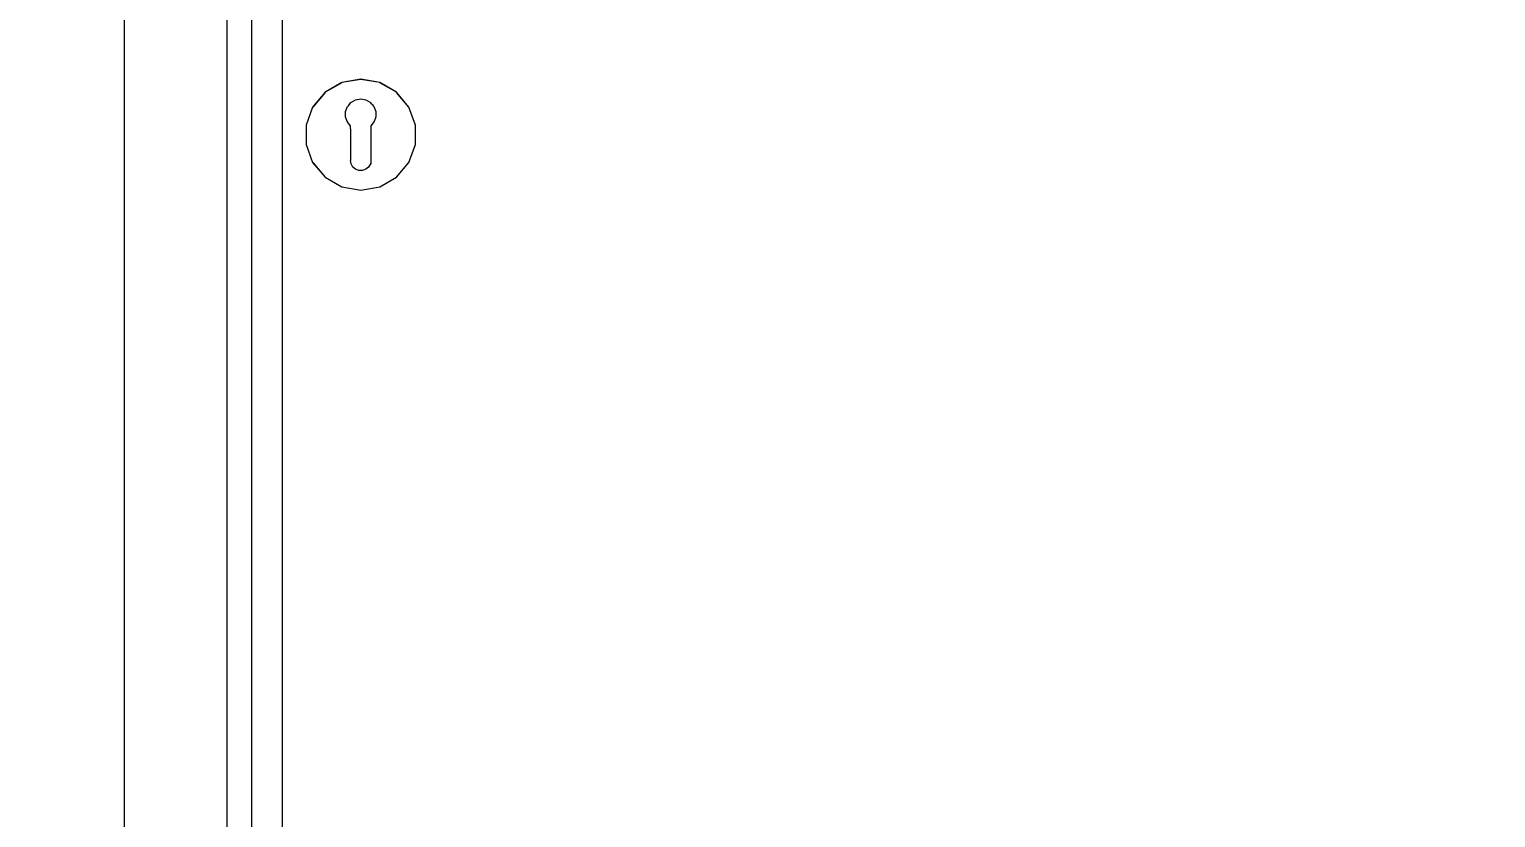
# Model space of a CAD drawing. Header units: millimetres. Extents: x -15634 to 67596, y -3027 to 55843.
# Drawn here: x 11261 to 11974, y 27263 to 27647 of the extents above; entities that cross this region are included whole.
import ezdxf

# ---------------------------------------------------------------- set-up
doc = ezdxf.new("R2010")
doc.units = ezdxf.units.MM
doc.header["$MEASUREMENT"] = 0
doc.set_wipeout_variables(frame=1)
doc.linetypes.add('Wipeout_Contour', pattern=[1000, 0, -1000])
doc.layers.add('Dimensioning - General', color=7, linetype='Continuous')
doc.layers.add('Structural - Bearing', color=7, linetype='Continuous')
for name, color, linetype, lineweight, true_color in [('Dimensioning - General_Pen_No__61', 7, 'Continuous', 20, 0x6a6a6a), ('Dimensioning - General_Pen_No__88', 7, 'Continuous', 20, 0xfd4435), ('Structural - Bearing_Pen_No__82', 7, 'Continuous', 20, 0xaaaaaa)]:
    doc.layers.add(name, color=color, linetype=linetype, lineweight=lineweight, true_color=true_color)
doc.styles.add('GENERATED_STYLE_6', font='calibril.ttf')
doc.dimstyles.new('GENERATED_STYLE__3', dxfattribs={"dimtxt": 195.999997, "dimasz": 106.4, "dimexe": 0.18, "dimexo": 0.0625, "dimgap": 0.09, "dimtad": 1, "dimdec": 0, "dimlfac": 0.1, "dimzin": 0, "dimdsep": 46, "dimtxsty": 'GENERATED_STYLE_6', "dimblk": 'ARROWHEAD_2', "dimblk1": 'ARROWHEAD_2', "dimblk2": 'ARROWHEAD_2', "dimcen": 0.09, "dimse1": 1, "dimse2": 1, "dimclrd": 256, "dimclre": 256, "dimclrt": 256, "dimadec": 0, "dimazin": 0, "dimtfac": 1, "dimtdec": 4, "dimtmove": 0, "dimatfit": 3, "dimfxl": 1, "dimtolj": 1, "dimtzin": 0, "dimarcsym": 0})

# ---------------------------------------------------------------- blocks, each defined once
blk = doc.blocks.new('*D53')
at = {"layer": 'Dimensioning - General_Pen_No__61', "color": 251, "linetype": 'Continuous', "lineweight": 20, "true_color": 0x6a6a6a, "transparency": 16777216}
for p, q in [((27454.43, 29336.02), (27594.43, 29255.19)), ((27629.43, 29295.6), (27419.43, 29295.6)), ((27524.43, 26595.6), (27524.43, 29295.6)), ((27454.43, 26636.02), (27594.43, 26555.19)), ((27629.43, 26595.6), (27419.43, 26595.6))]:
    blk.add_line(p, q, dxfattribs=at)
at = {"layer": 'Dimensioning - General_Pen_No__88', "color": 20, "lineweight": 20, "true_color": 0xfd4435, "transparency": 16777216, "char_height": 196, "attachment_point": 7, "rotation": 90, "style": 'GENERATED_STYLE_6'}
for s, insert in [('\\A1;{\\pql;\\fCalibri Light|b0|i0|c0|p34;20}', (27485.23, 28937.36)), ('\\A1;{\\pql;\\fCalibri Light|b0|i0|c0|p34;270}', (27485.23, 27707.27))]:
    blk.add_mtext(s, dxfattribs=dict(at, insert=insert))
blk = doc.blocks.new('ARROWHEAD_2')
at = {"color": 0, "linetype": 'Continuous', "lineweight": 0}
for p, q in [((-0.3781, -0.655), (0.3781, 0.655)), ((0, 0), (-1, 0))]:
    blk.add_line(p, q, dxfattribs=at)
blk = doc.blocks.new('*D101')
at = {"layer": 'Dimensioning - General_Pen_No__61', "color": 251, "linetype": 'Continuous', "lineweight": 20, "true_color": 0x6a6a6a, "transparency": 16777216}
for p, q in [((28004.43, 29336.02), (28144.43, 29255.19)), ((28179.43, 29295.6), (27969.43, 29295.6)), ((28074.43, 26595.6), (28074.43, 29295.6)), ((28004.43, 26636.02), (28144.43, 26555.19)), ((28179.43, 26595.6), (27969.43, 26595.6))]:
    blk.add_line(p, q, dxfattribs=at)
at = {"layer": 'Dimensioning - General_Pen_No__88', "color": 20, "lineweight": 20, "true_color": 0xfd4435, "transparency": 16777216, "char_height": 196, "attachment_point": 7, "rotation": 90, "style": 'GENERATED_STYLE_6'}
for s, insert in [('\\A1;{\\pql;\\fCalibri Light|b0|i0|c0|p34;20}', (28035.23, 28937.36)), ('\\A1;{\\pql;\\fCalibri Light|b0|i0|c0|p34;270}', (28035.23, 27707.27))]:
    blk.add_mtext(s, dxfattribs=dict(at, insert=insert))
blk = doc.blocks.new('*D129')
at = {"layer": 'Dimensioning - General_Pen_No__61', "color": 251, "linetype": 'Continuous', "lineweight": 20, "true_color": 0x6a6a6a, "transparency": 16777216}
for p, q in [((28554.43, 29536.02), (28694.43, 29455.19)), ((28729.43, 29495.6), (28519.43, 29495.6)), ((28624.43, 26595.6), (28624.43, 29495.6)), ((28554.43, 26636.02), (28694.43, 26555.19)), ((28729.43, 26595.6), (28519.43, 26595.6))]:
    blk.add_line(p, q, dxfattribs=at)
at = {"layer": 'Dimensioning - General_Pen_No__88', "color": 20, "lineweight": 20, "true_color": 0xfd4435, "transparency": 16777216, "insert": (28585.23, 27807.27), "char_height": 196, "attachment_point": 7, "rotation": 90, "style": 'GENERATED_STYLE_6'}
blk.add_mtext('\\A1;{\\pql;\\fCalibri Light|b0|i0|c0|p34;290}', dxfattribs=at)
blk = doc.blocks.new('*D149')
at = {"layer": 'Dimensioning - General_Pen_No__61', "color": 251, "linetype": 'Continuous', "lineweight": 20, "true_color": 0x6a6a6a, "transparency": 16777216}
for p, q in [((34964.93, 29336.02), (35104.93, 29255.19)), ((35139.93, 29295.6), (34929.93, 29295.6)), ((35034.93, 26595.6), (35034.93, 29295.6)), ((34964.93, 26636.02), (35104.93, 26555.19)), ((35139.93, 26595.6), (34929.93, 26595.6))]:
    blk.add_line(p, q, dxfattribs=at)
at = {"layer": 'Dimensioning - General_Pen_No__88', "color": 20, "lineweight": 20, "true_color": 0xfd4435, "transparency": 16777216, "char_height": 196, "attachment_point": 7, "rotation": 90, "style": 'GENERATED_STYLE_6'}
for s, insert in [('\\A1;{\\pql;\\fCalibri Light|b0|i0|c0|p34;20}', (34995.73, 28937.36)), ('\\A1;{\\pql;\\fCalibri Light|b0|i0|c0|p34;270}', (34995.73, 27707.27))]:
    blk.add_mtext(s, dxfattribs=dict(at, insert=insert))
blk = doc.blocks.new('*D197')
at = {"layer": 'Dimensioning - General_Pen_No__61', "color": 251, "linetype": 'Continuous', "lineweight": 20, "true_color": 0x6a6a6a, "transparency": 16777216}
for p, q in [((35514.93, 29336.02), (35654.93, 29255.19)), ((35689.93, 29295.6), (35479.93, 29295.6)), ((35584.93, 26595.6), (35584.93, 29295.6)), ((35514.93, 26636.02), (35654.93, 26555.19)), ((35689.93, 26595.6), (35479.93, 26595.6))]:
    blk.add_line(p, q, dxfattribs=at)
at = {"layer": 'Dimensioning - General_Pen_No__88', "color": 20, "lineweight": 20, "true_color": 0xfd4435, "transparency": 16777216, "char_height": 196, "attachment_point": 7, "rotation": 90, "style": 'GENERATED_STYLE_6'}
for s, insert in [('\\A1;{\\pql;\\fCalibri Light|b0|i0|c0|p34;20}', (35545.73, 28937.36)), ('\\A1;{\\pql;\\fCalibri Light|b0|i0|c0|p34;270}', (35545.73, 27707.27))]:
    blk.add_mtext(s, dxfattribs=dict(at, insert=insert))
blk = doc.blocks.new('*D225')
at = {"layer": 'Dimensioning - General_Pen_No__61', "color": 251, "linetype": 'Continuous', "lineweight": 20, "true_color": 0x6a6a6a, "transparency": 16777216}
for p, q in [((36064.93, 29536.02), (36204.93, 29455.19)), ((36239.93, 29495.6), (36029.93, 29495.6)), ((36134.93, 26595.6), (36134.93, 29495.6)), ((36064.93, 26636.02), (36204.93, 26555.19)), ((36239.93, 26595.6), (36029.93, 26595.6))]:
    blk.add_line(p, q, dxfattribs=at)
at = {"layer": 'Dimensioning - General_Pen_No__88', "color": 20, "lineweight": 20, "true_color": 0xfd4435, "transparency": 16777216, "insert": (36095.73, 27807.27), "char_height": 196, "attachment_point": 7, "rotation": 90, "style": 'GENERATED_STYLE_6'}
blk.add_mtext('\\A1;{\\pql;\\fCalibri Light|b0|i0|c0|p34;290}', dxfattribs=at)

msp = doc.modelspace()

# ---------------------------------------------------------------- wipeouts: each hides what was drawn before it
at = {"color": 254, "linetype": 'Wipeout_Contour', "lineweight": 0, "ltscale": 119904.82619}
msp.add_wipeout([(11369.37, 28770.6), (11357.37, 28782.6), (11357.37, 26695.6), (11369.37, 26695.6)], dxfattribs=at).dxf.layer = 'Structural - Bearing'
at = {"color": 254, "linetype": 'Wipeout_Contour', "lineweight": 0, "ltscale": 209181.754124}
msp.add_wipeout([(11428.78, 27609.39), (11429.7, 27607), (11429.76, 27604.44), (11429.74, 27604.39), (11439.66, 27616.21), (11431.57, 27620.88), (11427.8, 27610.53)], dxfattribs=at).dxf.layer = 'Structural - Bearing'
at = {"color": 254, "linetype": 'Wipeout_Contour', "lineweight": 0, "ltscale": 149275.339049}
msp.add_wipeout([(11431.57, 27570.33), (11439.66, 27575), (11427.37, 27589.65), (11427.37, 27583.1), (11427.22, 27582.27)], dxfattribs=at).dxf.layer = 'Structural - Bearing'

# ---------------------------------------------------------------- next in the draw order: wipeouts: each hides what was drawn before it
at = {"color": 254, "linetype": 'Wipeout_Contour', "lineweight": 0, "ltscale": 119915.550996}
msp.add_wipeout([(11307.37, 26695.6), (11357.37, 26695.6), (11357.37, 28782.6), (11307.37, 28832.6)], dxfattribs=at).dxf.layer = 'Structural - Bearing'
at = {"color": 254, "linetype": 'Wipeout_Contour', "lineweight": 0, "ltscale": 119886.277327}
msp.add_wipeout([(11369.37, 26695.6), (11384.37, 26695.6), (11384.37, 28755.6), (11369.37, 28755.6)], dxfattribs=at).dxf.layer = 'Structural - Bearing'
at = {"color": 254, "linetype": 'Wipeout_Contour', "lineweight": 0, "ltscale": 179273.621988}
msp.add_wipeout([(11428.95, 27602.02), (11427.37, 27600), (11427.37, 27598.49), (11445.66, 27609.05), (11439.66, 27616.21), (11429.74, 27604.39)], dxfattribs=at).dxf.layer = 'Structural - Bearing'
at = {"color": 254, "linetype": 'Wipeout_Contour', "lineweight": 0, "ltscale": 119444.730421}
msp.add_wipeout([(11427.37, 27589.65), (11439.66, 27575), (11445.66, 27582.15), (11427.37, 27592.72)], dxfattribs=at).dxf.layer = 'Structural - Bearing'

# ---------------------------------------------------------------- next in the draw order: linework, layer by layer
at = {"layer": 'Structural - Bearing_Pen_No__82', "color": 253, "linetype": 'Continuous', "lineweight": 20, "true_color": 0xaaaaaa}
for p, q in [((11307.37, 28832.6), (11307.37, 26695.6)), ((11357.37, 26695.6), (11357.37, 28782.6)), ((11369.37, 26695.6), (11369.37, 28770.6)), ((11384.37, 26695.6), (11384.37, 28755.6))]:
    msp.add_line(p, q, dxfattribs=at)

# ---------------------------------------------------------------- next in the draw order: wipeouts: each hides what was drawn before it
at = {"color": 254, "linetype": 'Wipeout_Contour', "lineweight": 0, "ltscale": 119569.913387}
msp.add_wipeout([(11439.72, 27616.29), (11431.6, 27620.98), (11431.57, 27620.88), (11439.66, 27616.21)], dxfattribs=at).dxf.layer = 'Structural - Bearing'

# ---------------------------------------------------------------- next in the draw order: wipeouts: each hides what was drawn before it
at = {"color": 254, "linetype": 'Wipeout_Contour', "lineweight": 0, "ltscale": 179313.302051}
msp.add_wipeout([(11427.11, 27611.33), (11427.8, 27610.53), (11431.57, 27620.88), (11422.37, 27622.5), (11422.37, 27613.03), (11424.89, 27612.59)], dxfattribs=at).dxf.layer = 'Structural - Bearing'

# ---------------------------------------------------------------- next in the draw order: wipeouts: each hides what was drawn before it
at = {"color": 254, "linetype": 'Wipeout_Contour', "lineweight": 0, "ltscale": 119568.315873}
msp.add_wipeout([(11431.6, 27620.98), (11422.37, 27622.6), (11422.37, 27622.5), (11431.57, 27620.88)], dxfattribs=at).dxf.layer = 'Structural - Bearing'
at = {"color": 254, "linetype": 'Wipeout_Contour', "lineweight": 0, "ltscale": 119507.326188}
msp.add_wipeout([(11427.37, 27596.49), (11448.86, 27600.28), (11445.66, 27609.05), (11427.37, 27598.49)], dxfattribs=at).dxf.layer = 'Structural - Bearing'

# ---------------------------------------------------------------- next in the draw order: wipeouts: each hides what was drawn before it
at = {"color": 254, "linetype": 'Wipeout_Contour', "lineweight": 0, "ltscale": 179296.087352}
msp.add_wipeout([(11419.85, 27612.59), (11422.37, 27613.03), (11422.37, 27622.5), (11413.17, 27620.88), (11416.93, 27610.53), (11417.62, 27611.33)], dxfattribs=at).dxf.layer = 'Structural - Bearing'
at = {"color": 254, "linetype": 'Wipeout_Contour', "lineweight": 0, "ltscale": 119558.826542}
msp.add_wipeout([(11445.75, 27609.1), (11439.72, 27616.29), (11439.66, 27616.21), (11445.66, 27609.05)], dxfattribs=at).dxf.layer = 'Structural - Bearing'
at = {"color": 254, "linetype": 'Wipeout_Contour', "lineweight": 0, "ltscale": 119467.881998}
msp.add_wipeout([(11427.37, 27592.72), (11445.66, 27582.15), (11448.86, 27590.93), (11427.37, 27594.72)], dxfattribs=at).dxf.layer = 'Structural - Bearing'

# ---------------------------------------------------------------- next in the draw order: wipeouts: each hides what was drawn before it
at = {"color": 254, "linetype": 'Wipeout_Contour', "lineweight": 0, "ltscale": 119554.223196}
msp.add_wipeout([(11422.37, 27622.6), (11413.13, 27620.98), (11413.17, 27620.88), (11422.37, 27622.5)], dxfattribs=at).dxf.layer = 'Structural - Bearing'
at = {"color": 254, "linetype": 'Wipeout_Contour', "lineweight": 0, "ltscale": 119488.771028}
msp.add_wipeout([(11427.37, 27594.72), (11448.86, 27590.93), (11448.86, 27600.28), (11427.37, 27596.49)], dxfattribs=at).dxf.layer = 'Structural - Bearing'
at = {"color": 254, "linetype": 'Wipeout_Contour', "lineweight": 0, "ltscale": 238804.727856}
msp.add_wipeout([(11427.07, 27581.39), (11426.2, 27579.89), (11424.87, 27578.77), (11423.24, 27578.18), (11422.37, 27578.18), (11422.37, 27568.7), (11431.57, 27570.33), (11427.22, 27582.27)], dxfattribs=at).dxf.layer = 'Structural - Bearing'

# ---------------------------------------------------------------- next in the draw order: linework, layer by layer
at = {"layer": 'Structural - Bearing_Pen_No__82', "color": 253, "linetype": 'Continuous', "lineweight": 20, "true_color": 0xaaaaaa}
msp.add_line((11431.6, 27620.98), (11422.37, 27622.6), dxfattribs=at)

# ---------------------------------------------------------------- next in the draw order: wipeouts: each hides what was drawn before it
at = {"color": 254, "linetype": 'Wipeout_Contour', "lineweight": 0, "ltscale": 209134.322371}
msp.add_wipeout([(11415.95, 27609.39), (11416.93, 27610.53), (11413.17, 27620.88), (11405.08, 27616.21), (11415, 27604.39), (11414.98, 27604.44), (11415.04, 27607)], dxfattribs=at).dxf.layer = 'Structural - Bearing'
at = {"color": 254, "linetype": 'Wipeout_Contour', "lineweight": 0, "ltscale": 119536.389368}
msp.add_wipeout([(11448.96, 27600.29), (11445.75, 27609.1), (11445.66, 27609.05), (11448.86, 27600.28)], dxfattribs=at).dxf.layer = 'Structural - Bearing'
at = {"color": 254, "linetype": 'Wipeout_Contour', "lineweight": 0, "ltscale": 238783.964407}
msp.add_wipeout([(11421.5, 27578.18), (11419.87, 27578.77), (11418.54, 27579.89), (11417.67, 27581.39), (11417.51, 27582.27), (11413.17, 27570.33), (11422.37, 27568.7), (11422.37, 27578.18)], dxfattribs=at).dxf.layer = 'Structural - Bearing'
at = {"color": 254, "linetype": 'Wipeout_Contour', "lineweight": 0, "ltscale": 119400.048954}
msp.add_wipeout([(11431.6, 27570.23), (11439.72, 27574.92), (11439.66, 27575), (11431.57, 27570.33)], dxfattribs=at).dxf.layer = 'Structural - Bearing'

# ---------------------------------------------------------------- next in the draw order: linework, layer by layer
at = {"layer": 'Structural - Bearing_Pen_No__82', "color": 253, "linetype": 'Continuous', "lineweight": 20, "true_color": 0xaaaaaa}
msp.add_line((11445.75, 27609.1), (11439.72, 27616.29), dxfattribs=at)

# ---------------------------------------------------------------- next in the draw order: wipeouts: each hides what was drawn before it
at = {"color": 254, "linetype": 'Wipeout_Contour', "lineweight": 0, "ltscale": 119529.336603}
msp.add_wipeout([(11413.13, 27620.98), (11405.01, 27616.29), (11405.08, 27616.21), (11413.17, 27620.88)], dxfattribs=at).dxf.layer = 'Structural - Bearing'
at = {"color": 254, "linetype": 'Wipeout_Contour', "lineweight": 0, "ltscale": 149242.834631}
msp.add_wipeout([(11405.08, 27575), (11413.17, 27570.33), (11417.51, 27582.27), (11417.37, 27583.1), (11417.37, 27589.65)], dxfattribs=at).dxf.layer = 'Structural - Bearing'
at = {"color": 254, "linetype": 'Wipeout_Contour', "lineweight": 0, "ltscale": 119432.761398}
msp.add_wipeout([(11439.72, 27574.92), (11445.75, 27582.1), (11445.66, 27582.15), (11439.66, 27575)], dxfattribs=at).dxf.layer = 'Structural - Bearing'
at = {"color": 254, "linetype": 'Wipeout_Contour', "lineweight": 0, "ltscale": 119375.131208}
msp.add_wipeout([(11422.37, 27568.6), (11431.6, 27570.23), (11431.57, 27570.33), (11422.37, 27568.7)], dxfattribs=at).dxf.layer = 'Structural - Bearing'

# ---------------------------------------------------------------- next in the draw order: linework, layer by layer
at = {"layer": 'Structural - Bearing_Pen_No__82', "color": 253, "linetype": 'Continuous', "lineweight": 20, "true_color": 0xaaaaaa}
msp.add_line((11422.37, 27622.6), (11413.13, 27620.98), dxfattribs=at)

# ---------------------------------------------------------------- next in the draw order: wipeouts: each hides what was drawn before it
at = {"color": 254, "linetype": 'Wipeout_Contour', "lineweight": 0, "ltscale": 179223.425441}
msp.add_wipeout([(11415.79, 27602.02), (11415, 27604.39), (11405.08, 27616.21), (11399.07, 27609.05), (11417.37, 27598.49), (11417.37, 27600)], dxfattribs=at).dxf.layer = 'Structural - Bearing'
at = {"color": 254, "linetype": 'Wipeout_Contour', "lineweight": 0, "ltscale": 119469.31857}
msp.add_wipeout([(11445.75, 27582.1), (11448.96, 27590.92), (11448.86, 27590.93), (11445.66, 27582.15)], dxfattribs=at).dxf.layer = 'Structural - Bearing'
at = {"color": 254, "linetype": 'Wipeout_Contour', "lineweight": 0, "ltscale": 119361.016387}
msp.add_wipeout([(11413.13, 27570.23), (11422.37, 27568.6), (11422.37, 27568.7), (11413.17, 27570.33)], dxfattribs=at).dxf.layer = 'Structural - Bearing'

# ---------------------------------------------------------------- next in the draw order: linework, layer by layer
at = {"layer": 'Structural - Bearing_Pen_No__82', "color": 253, "linetype": 'Continuous', "lineweight": 20, "true_color": 0xaaaaaa}
for p, q in [((11439.72, 27574.92), (11445.75, 27582.1)), ((11422.37, 27568.6), (11431.6, 27570.23))]:
    msp.add_line(p, q, dxfattribs=at)

# ---------------------------------------------------------------- next in the draw order: wipeouts: each hides what was drawn before it
at = {"color": 254, "linetype": 'Wipeout_Contour', "lineweight": 0, "ltscale": 119496.649778}
msp.add_wipeout([(11405.01, 27616.29), (11398.98, 27609.1), (11399.07, 27609.05), (11405.08, 27616.21)], dxfattribs=at).dxf.layer = 'Structural - Bearing'
at = {"color": 254, "linetype": 'Wipeout_Contour', "lineweight": 0, "ltscale": 119505.304855}
msp.add_wipeout([(11448.96, 27590.92), (11448.96, 27600.29), (11448.86, 27600.28), (11448.86, 27590.93)], dxfattribs=at).dxf.layer = 'Structural - Bearing'

# ---------------------------------------------------------------- next in the draw order: linework, layer by layer
at = {"layer": 'Structural - Bearing_Pen_No__82', "color": 253, "linetype": 'Continuous', "lineweight": 20, "true_color": 0xaaaaaa}
for p, q in [((11448.96, 27600.29), (11445.75, 27609.1)), ((11448.96, 27590.92), (11448.96, 27600.29)), ((11445.75, 27582.1), (11448.96, 27590.92))]:
    msp.add_line(p, q, dxfattribs=at)

# ---------------------------------------------------------------- next in the draw order: wipeouts: each hides what was drawn before it
at = {"color": 254, "linetype": 'Wipeout_Contour', "lineweight": 0, "ltscale": 119461.491484}
msp.add_wipeout([(11417.37, 27598.49), (11399.07, 27609.05), (11395.88, 27600.28), (11417.37, 27596.49)], dxfattribs=at).dxf.layer = 'Structural - Bearing'

# ---------------------------------------------------------------- next in the draw order: wipeouts: each hides what was drawn before it
at = {"color": 254, "linetype": 'Wipeout_Contour', "lineweight": 0, "ltscale": 119460.10071}
msp.add_wipeout([(11398.98, 27609.1), (11395.78, 27600.29), (11395.88, 27600.28), (11399.07, 27609.05)], dxfattribs=at).dxf.layer = 'Structural - Bearing'

# ---------------------------------------------------------------- next in the draw order: linework, layer by layer
at = {"layer": 'Structural - Bearing_Pen_No__82', "color": 253, "linetype": 'Continuous', "lineweight": 20, "true_color": 0xaaaaaa}
msp.add_line((11405.01, 27616.29), (11398.98, 27609.1), dxfattribs=at)

# ---------------------------------------------------------------- next in the draw order: wipeouts: each hides what was drawn before it
at = {"color": 254, "linetype": 'Wipeout_Contour', "lineweight": 0, "ltscale": 119440.595387}
msp.add_wipeout([(11417.37, 27596.49), (11395.88, 27600.28), (11395.88, 27590.93), (11417.37, 27594.72)], dxfattribs=at).dxf.layer = 'Structural - Bearing'

# ---------------------------------------------------------------- next in the draw order: wipeouts: each hides what was drawn before it
at = {"color": 254, "linetype": 'Wipeout_Contour', "lineweight": 0, "ltscale": 119422.026074}
msp.add_wipeout([(11417.37, 27594.72), (11395.88, 27590.93), (11399.07, 27582.15), (11417.37, 27592.72)], dxfattribs=at).dxf.layer = 'Structural - Bearing'

# ---------------------------------------------------------------- next in the draw order: wipeouts: each hides what was drawn before it
at = {"color": 254, "linetype": 'Wipeout_Contour', "lineweight": 0, "ltscale": 119405.768244}
msp.add_wipeout([(11417.37, 27592.72), (11399.07, 27582.15), (11405.08, 27575), (11417.37, 27589.65)], dxfattribs=at).dxf.layer = 'Structural - Bearing'

# ---------------------------------------------------------------- next in the draw order: wipeouts: each hides what was drawn before it
at = {"color": 254, "linetype": 'Wipeout_Contour', "lineweight": 0, "ltscale": 119424.100986}
msp.add_wipeout([(11395.78, 27600.29), (11395.78, 27590.92), (11395.88, 27590.93), (11395.88, 27600.28)], dxfattribs=at).dxf.layer = 'Structural - Bearing'
at = {"color": 254, "linetype": 'Wipeout_Contour', "lineweight": 0, "ltscale": 119359.416174}
msp.add_wipeout([(11405.01, 27574.92), (11413.13, 27570.23), (11413.17, 27570.33), (11405.08, 27575)], dxfattribs=at).dxf.layer = 'Structural - Bearing'

# ---------------------------------------------------------------- next in the draw order: linework, layer by layer
at = {"layer": 'Structural - Bearing_Pen_No__82', "color": 253, "linetype": 'Continuous', "lineweight": 20, "true_color": 0xaaaaaa}
for p, q in [((11398.98, 27609.1), (11395.78, 27600.29)), ((11413.13, 27570.23), (11422.37, 27568.6))]:
    msp.add_line(p, q, dxfattribs=at)

# ---------------------------------------------------------------- next in the draw order: wipeouts: each hides what was drawn before it
at = {"color": 254, "linetype": 'Wipeout_Contour', "lineweight": 0, "ltscale": 746672.373437}
msp.add_wipeout([(11414.98, 27604.44), (11415.79, 27602.02), (11417.37, 27600), (11417.37, 27583.1), (11417.67, 27581.39), (11418.54, 27579.89), (11419.87, 27578.77), (11421.5, 27578.18), (11423.24, 27578.18), (11424.87, 27578.77), (11426.2, 27579.89), (11427.07, 27581.39), (11427.37, 27583.1), (11427.37, 27600), (11428.95, 27602.02), (11429.76, 27604.44), (11429.7, 27607), (11428.78, 27609.39), (11427.11, 27611.33), (11424.89, 27612.59), (11422.37, 27613.03), (11419.85, 27612.59), (11417.62, 27611.33), (11415.95, 27609.39), (11415.04, 27607)], dxfattribs=at).dxf.layer = 'Structural - Bearing'
at = {"color": 254, "linetype": 'Wipeout_Contour', "lineweight": 0, "ltscale": 119392.988342}
msp.add_wipeout([(11395.78, 27590.92), (11398.98, 27582.1), (11399.07, 27582.15), (11395.88, 27590.93)], dxfattribs=at).dxf.layer = 'Structural - Bearing'

# ---------------------------------------------------------------- next in the draw order: linework, layer by layer
at = {"layer": 'Structural - Bearing_Pen_No__82', "color": 253, "linetype": 'Continuous', "lineweight": 20, "true_color": 0xaaaaaa}
for p, q in [((11413.13, 27620.98), (11405.01, 27616.29)), ((11439.72, 27616.29), (11431.6, 27620.98)), ((11417.62, 27611.33), (11419.85, 27612.59)), ((11419.85, 27612.59), (11422.37, 27613.03)), ((11422.37, 27613.03), (11424.89, 27612.59)), ((11424.89, 27612.59), (11427.11, 27611.33)), ((11414.98, 27604.44), (11415.04, 27607)), ((11415.04, 27607), (11415.95, 27609.39)), ((11416.93, 27610.53), (11415.95, 27609.39)), ((11416.93, 27610.53), (11417.62, 27611.33)), ((11427.8, 27610.53), (11427.11, 27611.33)), ((11427.8, 27610.53), (11428.78, 27609.39)), ((11428.78, 27609.39), (11429.7, 27607)), ((11429.7, 27607), (11429.76, 27604.44)), ((11395.78, 27600.29), (11395.78, 27590.92)), ((11415.79, 27602.02), (11415, 27604.39)), ((11417.37, 27600), (11415.79, 27602.02)), ((11417.37, 27598.49), (11417.37, 27600)), ((11417.37, 27598.49), (11417.37, 27596.49)), ((11428.95, 27602.02), (11427.37, 27600)), ((11427.37, 27600), (11427.37, 27598.49)), ((11427.37, 27598.49), (11427.37, 27596.49)), ((11429.74, 27604.39), (11428.95, 27602.02)), ((11417.37, 27596.49), (11417.37, 27594.72)), ((11417.37, 27594.72), (11417.37, 27592.72)), ((11417.37, 27592.72), (11417.37, 27589.65)), ((11427.37, 27596.49), (11427.37, 27594.72)), ((11427.37, 27594.72), (11427.37, 27592.72)), ((11427.37, 27592.72), (11427.37, 27589.65)), ((11417.37, 27589.65), (11417.37, 27583.1)), ((11427.37, 27589.65), (11427.37, 27583.1)), ((11417.51, 27582.27), (11417.37, 27583.1)), ((11417.67, 27581.39), (11417.51, 27582.27)), ((11418.54, 27579.89), (11417.67, 27581.39)), ((11419.87, 27578.77), (11418.54, 27579.89)), ((11421.5, 27578.18), (11419.87, 27578.77)), ((11422.37, 27578.18), (11421.5, 27578.18)), ((11423.24, 27578.18), (11422.37, 27578.18)), ((11424.87, 27578.77), (11423.24, 27578.18)), ((11426.2, 27579.89), (11424.87, 27578.77)), ((11427.07, 27581.39), (11426.2, 27579.89)), ((11427.22, 27582.27), (11427.07, 27581.39)), ((11427.37, 27583.1), (11427.22, 27582.27)), ((11431.6, 27570.23), (11439.72, 27574.92))]:
    msp.add_line(p, q, dxfattribs=at)

# ---------------------------------------------------------------- next in the draw order: wipeouts: each hides what was drawn before it
at = {"color": 254, "linetype": 'Wipeout_Contour', "lineweight": 0, "ltscale": 119370.520967}
msp.add_wipeout([(11398.98, 27582.1), (11405.01, 27574.92), (11405.08, 27575), (11399.07, 27582.15)], dxfattribs=at).dxf.layer = 'Structural - Bearing'

# ---------------------------------------------------------------- next in the draw order: linework, layer by layer
at = {"layer": 'Structural - Bearing_Pen_No__82', "color": 253, "linetype": 'Continuous', "lineweight": 20, "true_color": 0xaaaaaa}
for p, q in [((11395.78, 27590.92), (11398.98, 27582.1)), ((11398.98, 27582.1), (11405.01, 27574.92)), ((11405.01, 27574.92), (11413.13, 27570.23))]:
    msp.add_line(p, q, dxfattribs=at)

# ---------------------------------------------------------------- next in the draw order: dimensions: what is measured, and where the dimension line sits
at = {"layer": 'Dimensioning - General', "color": 251, "linetype": 'Continuous', "lineweight": 20, "true_color": 0x6a6a6a}
for base, p1, p2, picture, middle in [((28624.43, 29495.6), (2159.06, 26595.6), (2323.5, 29495.6), '*D129', (28487.23, 28031.4)), ((36134.93, 29495.6), (9669.56, 26595.6), (9834, 29495.6), '*D225', (35997.73, 28031.4)), ((28074.43, 29295.6), (-232.24, 26595.6), (-284.94, 29295.6), '*D101', (27937.23, 27931.4)), ((27524.43, 29295.6), (184.83, 26595.6), (95.61, 29295.6), '*D53', (27387.23, 27931.4)), ((35584.93, 29295.6), (7278.26, 26595.6), (7225.55, 29295.6), '*D197', (35447.73, 27931.4)), ((35034.93, 29295.6), (7695.33, 26595.6), (7606.11, 29295.6), '*D149', (34897.73, 27931.4))]:
    dim = msp.add_linear_dim(base=base, p1=p1, p2=p2, angle=90, dimstyle='GENERATED_STYLE__3', dxfattribs=at)
    dim.commit()
    dim.dimension.update_dxf_attribs({"geometry": picture, "text_midpoint": middle, "dimtype": 160, "text_rotation": 90})

doc.saveas('drawing.dxf')
